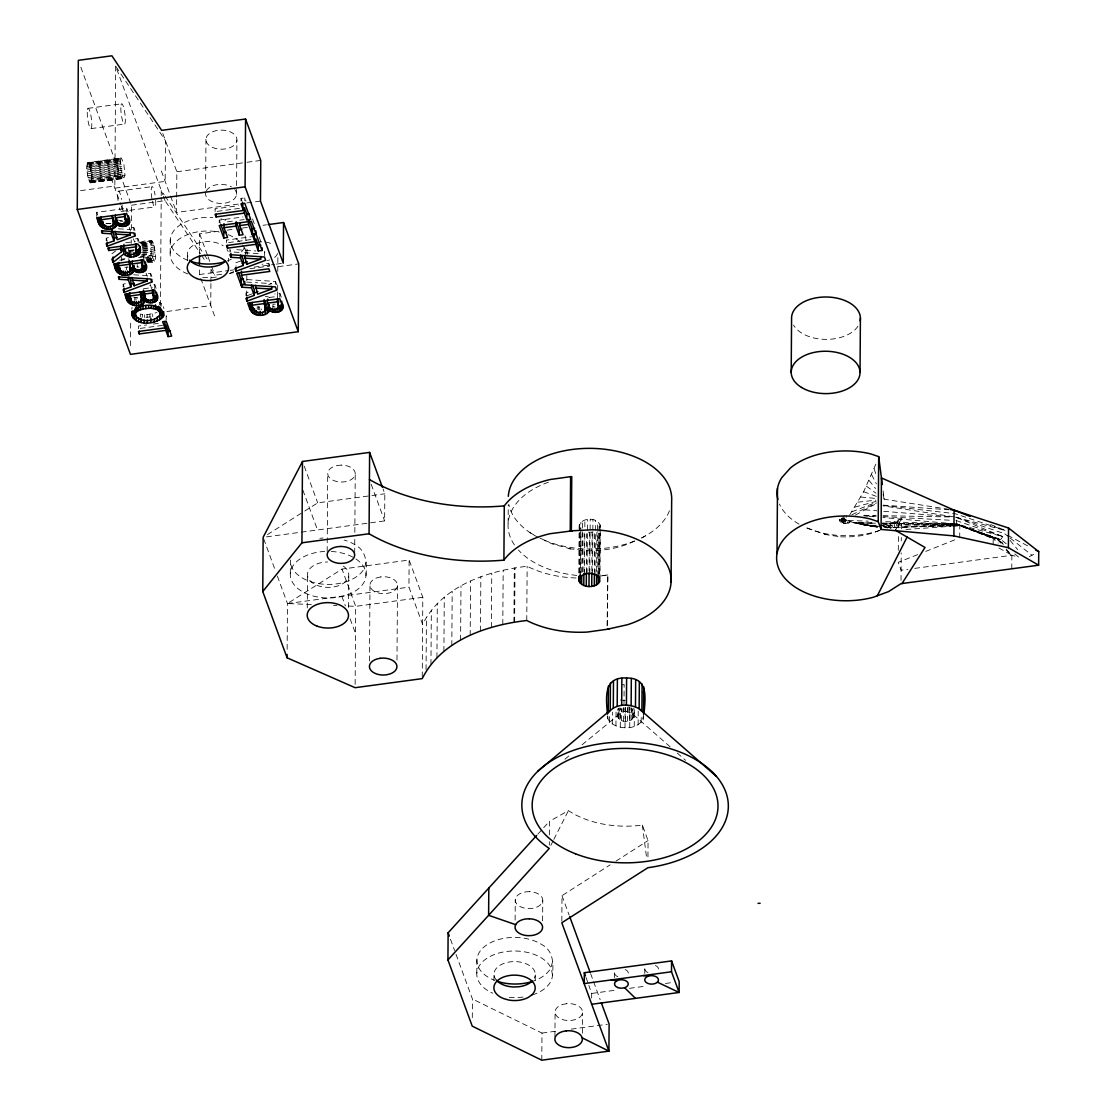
<?xml version="1.0" encoding="UTF-8"?>
<svg xmlns="http://www.w3.org/2000/svg" width="1116" height="1116" viewBox="0 0 1116 1116"><rect width="100%" height="100%" fill="white"/><g stroke="black" fill="none" stroke-linecap="round" stroke-linejoin="round"><path stroke-width="0.75" stroke-dasharray="5 3.75" d="M91.4 179.69C92.419 176.37 88.513 155.78 86.867 166.521C86.225 169.506 89.294 188.59 91.4 179.69L124.964 175.156L123.89 164.261L121.435 157.97L87.536 162.615M96.701 216.406L96.729 212.333L126.75 208.287L128.103 211.97M106.229 240.972L106.243 238.266L110.903 236.578M115.673 66.151L114.822 188.172L165.168 181.378L165.447 140.7L115.673 66.151L162.88 194.77M123.137 287.063L123.165 284.343L126.261 283.227M126.345 269.905L126.359 267.198L127.88 266.919L127.866 269.626M126.722 212.347L126.75 208.287M128.661 251.365L128.675 248.659M129.861 252.9L129.874 250.193M130.516 345.681L130.698 319.678M131.228 243.372L131.256 239.898M131.325 229.491L131.493 205.218L80.701 66.848M133.794 230.245L133.822 227.538L130.419 227.301M134.743 300.218L134.771 297.498L133.669 297.205M135.985 300.302L135.999 297.581L137.477 297.47L137.463 300.19M137.226 267.282L137.254 264.562M137.84 241.279L137.868 238.559L132.86 239.243M138.44 328.76L138.468 326.053L146.74 324.937M140.323 316.846L140.351 314.14L147.131 314.712L157.007 312.564M142.318 317.279L142.332 314.572M143.643 258.438L143.671 254.364L145.024 258.047M144.578 317.474L144.592 314.768M147.117 317.432L147.131 314.712M149.935 317.153L149.949 314.433M150.716 276.322L150.73 273.615L145.624 273.267M152.711 316.665L152.725 313.959M154.747 288.709L154.775 284.65L149.781 285.319M147.828 262.107C157.621 264.478 155.319 256.499 154.915 250.835C153.492 240.372 152.906 238.029 139.737 242.465M159.435 304.947L159.462 302.227L162.615 304.947L163.926 308.532M160.453 305.393L161.206 197.309M161.22 195.565L161.262 190.334L164.136 194.63M161.234 306.175L161.248 303.454M166.172 319.846L166.214 315.786L167.302 318.757M170.176 253.234L170.274 239.675M238.21 204.102L176.565 212.431L176.663 198.871M176.677 197.169L176.844 171.752L162.197 131.828M187.321 260.502L187.376 253.723M214.551 315.912L199.359 274.522L199.401 267.742M199.499 254.183L199.638 233.844L218.471 231.291M205.958 139.221L205.581 193.459A15.484 9.528 0.4 0 0 224.469 203.21A15.484 9.528 0.4 0 0 234.765 189.511M210.91 283.534L210.757 305.561L165.447 311.685M210.91 281.832L210.994 269.974M215.095 211.594L215.109 208.873L238.461 205.721M219.238 222.879L219.252 220.159L242.939 216.964M226.548 242.8L226.576 240.093L251.574 236.718M228.585 261.674L228.613 258.284M229.91 251.951L229.924 249.231L230.9 251.895L240.54 252.481M236.522 194.337L236.913 140.1A15.484 9.528 0.4 0 0 214.216 131.186A15.484 9.528 0.4 0 0 213.17 147.689A15.484 9.528 0.4 0 0 236.913 140.1M241 201.103L241.014 198.397L244.809 197.881L245.98 201.075M244.795 200.601L244.809 197.881M245.841 253.695L245.869 248.603M245.966 295.684L245.98 292.978L250.137 291.471M246.678 295.907L246.72 290.816M246.789 280.646L246.831 275.568M257.224 309.453L257.238 306.747L261.311 307.026L261.297 309.746M258.396 309.774L258.41 307.053M259.721 309.857L259.735 307.151M264.492 255.648L264.52 251.574L265.72 254.825M268.83 266.096L268.858 263.39L262.093 264.297M272.946 306.928L272.96 304.208L275.568 304.124L275.54 306.844M275.485 284.203L275.499 281.483L244.683 279.405M277.605 296.772L277.647 291.695M277.647 289.993L277.689 284.915M277.786 271.355L277.884 256.108M279.809 297.358L279.837 293.299L274.759 293.982M287.133 649.303L287.454 603.547L276.182 572.857M290.313 573.596L290.411 560.037M307.277 607.983L307.514 574.084M327.169 551.527L327.713 473.63M348.555 607.453L348.778 575.256M354.679 553.145L354.776 539.293M354.832 532.374L355.237 473.519M355.139 684.303L355.683 606.351L341.998 569.09L287.454 603.547L311.322 604.523M365.964 575.744C366.913 564.78 366.969 551.597 356.032 545.403A37.86 23.31 0.4 0 0 344.077 540.018M369.466 660.979L369.996 584.812M266.543 536.852L384.629 520.907L384.825 493.788L383.067 489.017M396.975 660.03L397.505 585.607M576.009 577.976A82.598 50.848 0.4 0 1 527.143 566.272C487.204 570.82 441.727 585.984 422.615 624.402L408.944 587.142L409.126 560.023L341.998 569.09M422.253 676.938L422.811 597.283L409.126 560.023M426.061 669.67L426.424 617.12M430.957 664.355L431.334 610.117M436.928 657.659L437.305 603.421M443.903 651.353L444.28 597.116M451.813 645.48L452.189 591.257M460.601 640.11L460.978 585.872M470.185 635.269L470.561 581.031M472.291 1017.666L472.431 999.029L455.23 952.185M476.811 973.208L476.909 959.648M480.48 631.014L480.856 576.777M491.375 627.387L491.751 573.15M493.956 980.476L494.011 973.696M502.8 624.402L503.176 570.164M508.115 523.474L508.254 504.823M513.918 622.24L514.309 568.002M514.629 622.1L515.006 567.877M515.118 920.058L515.257 899.733M526.766 620.51L527.143 566.272M535.234 979.96L535.275 974.882M542.613 920.853L542.767 900.514M541.79 1060.2L541.985 1033.081L472.431 999.029M549.309 845.049L549.323 841.659M549.379 834.88L549.477 821.32L568.421 810.621A77.436 47.667 0.4 0 0 642.37 825.073L648.061 840.599L647.936 859.236M532.262 994.998A37.86 23.31 0.4 0 0 552.462 975.37C553.48 964.391 553.675 951.181 542.529 945.029A37.86 23.31 0.4 0 0 485.627 945.698A37.86 23.31 0.4 0 0 494.541 980.35M554.931 1036.666L555.098 1011.236M561.822 921.091L562.004 895.66L610.145 864.858M578.939 572.954L579.26 525.496C581.799 516.875 598.567 517.085 600.31 526.096L599.948 578.632M579.204 572.94L579.26 525.496M579.385 572.982L579.734 523.822M580.167 572.843L580.446 532.165M580.501 576.526L580.878 522.302M581.757 572.536L582.036 533.546M582.287 571.852L582.636 521.005M583.891 571.936L584.156 532.946M584.505 574.266L584.784 533.587M584.84 526.808L584.882 520.042M582.371 1033.263L582.51 1012.923M586.388 572.648L586.653 533.671M587.086 573.694L587.462 519.456M589.109 571.253L589.374 532.276L586.667 531.969M589.82 573.554L590.197 519.317M591.843 571.113L592.108 532.123L594.688 531.551L594.41 572.229M592.526 573.847L592.917 519.61M591.647 998.081L591.689 993.435L588.857 985.456M595.023 574.573L595.33 532.192M595.33 530.505L595.414 520.335M596.655 571.266L596.92 532.276M597.144 575.661L597.451 531.593M597.465 529.905L597.52 521.423M598.385 573.359L598.678 532.681M598.734 577.056L599.041 532.988M599.055 531.286L599.111 522.818M599.529 573.526L599.808 532.848M599.711 573.554L600.059 524.408M607.076 625.909L607.829 574.949L607.453 629.187M643.555 713.975C644.434 730.994 614.47 731.984 607.871 718.788L607.885 715.398M609.517 721.55L609.559 716.472M612.279 723.963L612.363 712.106M615.948 725.86L616.06 710.613M614.553 977.574L614.581 972.929M633.749 708.13C635.911 714.547 632.939 722.275 625.392 721.285C618.752 721.815 615.767 715.175 617.776 709.371M617.929 717.435L618.138 708.102M618.641 718.634L618.724 708.465M618.989 708.646L618.962 713.724L617.734 716.151M619.854 719.694L619.938 707.823M620.287 727.116L620.412 708.465M621.459 720.518L621.528 708.646M582.078 744.79L621.989 712.008L622.017 708.618M623.342 721.062L623.439 707.502M621.989 712.008L623.942 711.576L624.137 684.457L622.184 684.889M624.988 727.632L625.141 707.293M625.392 721.285L625.49 707.725M670.158 746.827L631.572 713.068L626.02 711.464L626.048 708.074M627.471 721.173L627.569 707.614M628.071 711.701L628.113 706.609M629.424 720.741L629.522 707.181M629.745 727.381L629.898 707.042M631.126 720.015L631.21 708.144M631.614 707.976L631.572 713.068L633.693 716.612M632.465 719.025L632.535 708.855M632.772 714.114L632.814 709.037M633.33 717.867L633.4 709.399M634.237 726.39L634.348 709.441M638.129 724.702L638.226 711.143M641.184 722.457L641.24 713.975M643.193 719.792L643.207 716.402M644.769 973.501L644.797 968.841M898.31 550.286L898.408 536.475M898.478 527.854L898.492 524.394L954.682 525.566M901.044 580.39L901.198 552.936M901.282 540.911L901.31 537.48M901.365 528.886L901.435 518.591L893.749 522.204L882.993 524.841M959.704 537.87L959.788 525.678L956.886 524.018L882.868 517.531M993.142 544.761L993.184 538.651L959.788 525.678L956.384 525.594M1011.78 568.825L1011.877 555.266L1006.158 549.03M124.964 175.156C123.011 185.591 118.282 160.062 121.435 157.97M154.538 261.2C150.995 255.899 149.697 246.748 151.818 240.763M131.855 309.09L132.037 307.388M876.869 526.543L839.26 519.247L839.776 521.298L845.021 523.683L846.416 515.745M897.696 520.558L895.562 530.212L901.435 518.591A68.829 42.38 0.4 0 1 889.02 526.529L886.118 527.966M366.062 562.185L364.388 568.17A37.86 23.31 0.4 0 1 323.04 584.17A37.86 23.31 0.4 0 1 290.397 561.557M599.85 527.756L600.31 526.096M552.56 961.811L550.885 967.795A37.86 23.31 0.4 0 1 532.36 981.438M849.583 515.132L863.658 491.696L876.465 462.721M550.816 845.412L553.118 840.878M553.871 839.358L568.421 810.621M843.375 523.432L847.281 517.475M1008.78 536.963L1004.679 533.741L1000.815 539.447L993.184 538.651L998.164 543.087M841.883 522.916L845.719 520.433L847.783 517.643M537.8 834.182L549.477 821.32M564.947 759.229L571.531 753.677M111.935 253.764L115.604 250.947M845.021 523.683L850.964 522.093L876.688 526.78M615.976 861.133L648.061 840.599M267.449 534.592L303.343 511.923M304.766 511.016L317.697 502.856L384.825 493.788M641.881 537.884L645.466 535.861M840.655 522.19L848.467 518.912M855.33 515.132L874.567 504.516M1029.301 556.703L1036.039 553.09M851.885 514.769L876.492 502.925M634.46 541.079C619.938 548.402 603.477 550.774 587.351 550.746L587.142 550.732M917.645 554.624L898.227 562.366L901.114 570.22L907.936 569.3M925.736 551.402L958.086 538.512M851.885 511.798L876.102 502.367M251.686 294.024L246.999 295.754L245.98 292.978M879.743 530.323C867.285 535.792 853.461 537.396 839.957 536.768L839.427 536.698M268.593 284.775L271.718 283.631L255.438 282.627M240.554 261.06L235.002 263.069L236.02 265.845M854.912 507.11L876.06 501.405M110.944 223.549L105.629 223.563M839.776 521.298L845.719 520.433L868.304 521.158M600.84 575.982L607.439 575.061M87.941 108.364L121.504 103.83M91.08 128.605L124.643 124.071M88.248 162.755L121.811 158.221M87.257 163.103L120.821 158.57M88.652 163.355L122.216 158.835M87.048 163.94L120.612 159.407M89.085 164.303L122.648 159.783M86.909 165.098L120.472 160.564M89.517 165.559L123.081 161.025M86.867 166.521L120.43 161.987M89.936 167.079L123.499 162.545M86.895 168.167L120.458 163.633M90.326 168.795L123.89 164.261M87.006 169.995L120.57 165.461M90.675 170.65L124.239 166.117M87.188 171.906L120.751 167.372M90.968 172.575L124.532 168.056M87.453 173.845L121.016 169.311M91.191 174.514L124.755 169.995M87.773 175.756L121.337 171.222M91.345 176.398L124.908 171.864M88.136 177.556L121.7 173.022M91.414 178.142L124.978 173.608M88.555 179.174L122.118 174.64M88.973 180.555L122.537 176.035M91.317 180.973L124.88 176.454M89.406 181.671L122.969 177.137M91.135 181.978L124.699 177.444M89.838 182.452L123.402 177.918M90.898 182.633L124.462 178.114M90.229 182.885L124.155 178.407M176.844 171.752L245.353 162.504M247.054 162.266L260.753 160.425M80.505 190.641L114.069 186.107M118.728 191.129L152.292 186.595M131.493 205.218L165.056 200.685L200.475 253.737M121.1 211.482L154.664 206.948M246.776 202.945L260.474 201.089M239.424 208.357L216.086 211.51L215.109 208.873M227.441 221.833L234.262 220.912M239.759 220.159L244.167 219.573M125.634 242.8L135.343 241.488M227.036 230.147L233.886 229.212M242.451 228.055L247.585 227.371M262.999 225.292L266.431 224.818M138.775 242.814L152.195 241.014M141.132 242.73L151.204 241.363M140.867 243.204L152.613 241.614M140.923 243.553L150.995 242.2M141.3 244.153L153.045 242.563M142.471 244.488L150.869 243.344M141.732 245.408L153.478 243.818M142.416 245.911L150.813 244.781M142.151 246.915L153.896 245.325M142.457 247.557L150.841 246.427M129.107 250.444L134.143 249.761M142.527 248.631L154.287 247.041M129.135 251.198L134.171 250.514M142.569 249.384L150.953 248.24M129.456 252.3L132.818 251.853M142.876 250.486L154.622 248.91M142.75 251.295L151.148 250.165M141.495 252.648L154.915 250.835M143.015 253.234L151.399 252.104M250.877 239.577L227.538 242.73L226.576 240.093M141.718 254.588L155.138 252.774M141.648 255.369L151.72 254.016M121.797 260.921L121.728 259.191L128.438 258.284M140.197 256.694L155.291 254.657M119.538 260.209L129.037 258.926M138.663 257.615L152.097 255.801M143.615 257.977L155.361 256.401M145.791 258.34L152.501 257.433M146.963 259.079L155.361 257.935M146.21 259.721L152.934 258.814M146.866 260.377L155.263 259.233M146.642 260.823L153.366 259.916M148.386 261.144L155.096 260.237M147.075 261.618L153.785 260.712M147.465 262.037L154.845 260.893M199.359 274.522L228.473 270.588M230.175 270.351L233.607 269.891M254.155 267.115L274.703 264.339M276.419 264.115L283.269 263.181M249.817 268.719L269.821 266.026L268.858 263.39M211.008 269.5L214.83 275.233L221.679 274.313M230.245 273.155L233.676 272.695M278.191 266.682L298.739 263.906M143.49 288.751L152.278 287.565M269.305 297.484L277.159 296.424L278.079 298.949M153.352 324.045L159.979 323.152M162.531 325.384L139.374 328.509L138.468 326.053M287.454 603.547L408.944 587.142M422.811 597.283L355.683 606.351L347.146 605.988M914.743 568.379L1011.877 555.266L1018.573 557.079L1014.765 553.899M591.689 993.435L617.427 989.962M629.424 988.344L646.582 986.028M665.457 983.475L674.036 982.317M541.985 1033.081L559.2 1030.765M571.253 1029.133L607.397 1024.251M857.897 502.172L875.962 500.149M150.883 317L144.09 317.321M124.894 267.31L126.359 267.198M110.554 223.66L106.411 223.66M905.969 529.472L951.097 526.278M952.841 526.166L959.788 525.678L995.095 538.861L958.337 524.841L882.351 523.348M589.374 532.276L592.108 532.123M623.942 711.576L626.02 711.464M884.807 527.701L958.337 524.841L998.904 539.251L956.886 524.018L882.198 521.604M120.319 221.191L122.746 221.121M951.069 525.915L888.322 527.617L959.062 525.259L995.095 538.861M952.813 525.859L959.788 525.678M870.633 525.315L877.511 525.287M879.241 525.273L958.337 524.841L996.993 539.056L1004.065 544.008M841.171 518.787L856.153 523.446L880.942 526.682M875.446 523.209L858.176 522.874L872.028 523.027M882.421 523.153L956.886 524.018L1002.754 536.587L955.491 517.085L883.175 505.855M858.176 522.874L875.321 523.139M882.184 523.251L954.18 524.367M863.965 515.299L876.06 515.536M882.965 515.662L952.032 517.015M839.302 520.293L845.719 520.433L848.341 523.376M333.503 605.43L336.92 605.57M864.021 515.592L876.2 516.248M883.161 516.624L950.972 520.265M246.706 282.097L251.519 282.39M118.449 228.808L130.279 229.533M244.46 252.718L260.739 253.723M133.683 274.787L147.186 275.624M236.843 249.705L255.871 250.988M134.771 297.498L135.999 297.581M883.216 505.13L952.353 510.026M864.956 509.831L876.911 510.779M883.746 511.323L952.074 516.806M863.937 515.885L867.383 516.178M869.099 516.331L875.99 516.931M860.813 497.038L875.837 498.434M129.414 251.253L130.837 251.407M541.455 538.777L552.113 543.883L570.667 548.919M568.909 548.723L587.351 550.746M620.482 699.997L625.183 700.513M883.105 505.492L954.78 513.611L1004.986 530.337M122.202 220.982L118.436 220.089M137.142 266.794L139.109 267.073M272.848 306.593L274.954 306.886M880.092 530.24A68.829 42.38 0.4 0 1 805.25 527.324L826.203 534.648M824.375 534.383L839.957 536.768M948.977 509.342L884.179 499.215L883.119 496.006M861.287 524.45L876.702 527.045L856.153 523.446M863.798 524.799L877.176 527.073L858.72 523.948M866.323 525.134L877.692 527.115M853.559 522.762L877.078 526.933M868.918 525.315L877.232 526.85M871.247 525.483L877.734 526.752M873.661 525.496L877.023 526.222M1006.255 543.757L1000.815 539.447L956.886 524.018L955.491 517.085L1006.604 530.881M883.077 526.668L887.764 527.994M955.491 517.085L1004.679 533.741M882.379 525.734L890.624 528.524M956.189 520.544L1002.754 536.587M957.612 524.422L998.904 539.251M863.658 491.696L876.283 496.327M881.863 525.008L890.987 528.482M990.687 524.604L1005.014 530.253M841.478 518.438L845.719 520.433L846.709 523.669M1007.636 535.289L1028.366 546.198M885.253 524.506L892.619 528.579M998.904 547.998L1011.877 555.266L1005.642 549.728M529.961 532.583L533.769 534.815M841.785 518.103L849.792 522.846M886.327 524.269L892.926 528.51M866.421 486.171L875.99 493.202M1010.147 538.038L1031.993 555.266M1003.34 544.357L996.993 539.056L1001.582 544.036M677.231 753.021L685.601 760.331M842.664 517.545L845.719 520.433L844.728 515.759M889.592 523.516L894.558 529.096M1010.092 540.353L1017.68 549.616M869.099 480.494L875.558 488.515M165.084 196.067L203.377 253.416M204.34 254.853L209.124 262.023M201.438 255.159L206.223 262.33M579.511 527.184L580.473 528.775M843.096 516.038L845.719 520.433M871.666 474.677L876.353 483.884M562.004 895.66L569.16 915.162M590.629 973.654L593.014 980.155M593.614 981.773L600.171 999.643M371.196 484.288L384.629 520.907M252.537 218.917L254.239 223.577M259.191 237.066L261.535 243.455M275.499 281.483L276.698 284.733M279.837 293.299L281.288 297.233M241.014 198.397L241.991 201.061M219.252 220.159L220.396 223.27M304.25 466.237L317.697 502.856M302.896 490.175L317.502 529.974M341.817 596.209L345.374 605.918M350.131 618.878L355.488 633.456M199.638 233.844L207.436 255.09M208.036 256.722L211.036 264.883M211.58 266.361L214.83 275.233M450.487 939.253L454.644 950.567M161.374 171.027L169.967 194.449M170.567 196.081L176.565 212.431M163.424 196.249L165.056 200.685M263.725 538.93L275.596 571.239M133.822 227.538L134.924 230.566M137.868 238.559L139.04 241.74M150.73 273.615L151.846 276.642M154.775 284.65L156.128 288.333M111.028 177.835L120.821 204.521M121.421 206.153L123.82 212.682M129.219 227.399L130.419 230.663M133.418 238.824L134.618 242.102M146.015 273.141L147.214 276.419M150.214 284.58L152.013 289.49M96.729 212.333L97.706 214.997M106.243 238.266L107.192 240.861M123.165 284.343L124.113 286.952M586.026 977.49L588.285 983.866M874.121 468.748L876.241 475.165M893.749 522.204L895.199 528.607M883.133 494.235L884.179 499.215L883.133 491.026M607.425 715.858L607.871 718.788M552.462 975.37L551.555 969.302A37.86 23.31 0.4 0 0 493.607 954.822A37.86 23.31 0.4 0 0 492.798 993.226M642.37 825.073L646.778 859.18M121.574 257.308L121.728 259.191M857.925 326.235A34.415 21.19 0.4 0 1 825.226 339.376A34.415 21.19 0.4 0 1 793.532 325.063M522.999 997.062A37.86 23.31 0.4 0 1 506.608 997.034M496.369 980.127A20.646 12.708 0.4 0 1 512.746 961.629A20.646 12.708 0.4 0 1 534.355 978.146M625.141 969.553A6.877 4.241 0.4 0 1 627.29 975.412M617.79 976.695A6.877 4.241 0.4 0 1 615.641 970.836M655.343 965.48A6.877 4.241 0.4 0 1 657.491 971.325M648.005 972.608A6.877 4.241 0.4 0 1 645.857 966.763M355.934 558.963A37.86 23.31 0.4 0 1 347.216 594.884A37.86 23.31 0.4 0 1 292.085 581.617A37.86 23.31 0.4 0 1 324.672 551.443M331.257 551.457A37.86 23.31 0.4 0 1 354.567 558.098M319.874 538.344A37.86 23.31 0.4 0 1 323.124 537.996M607.829 574.949A81.733 50.318 0.4 0 1 601.385 575.661M576.763 575.424A81.733 50.318 0.4 0 1 518.466 550.062M514.42 544.943A81.733 50.318 0.4 0 1 551.722 481.094M669.447 510.779A81.733 50.318 0.4 0 1 641.058 538.177M634.725 540.981A81.733 50.318 0.4 0 1 540.005 538.289M538.47 537.521A81.733 50.318 0.4 0 1 508.882 504.585M343.296 566.105A20.646 12.708 0.4 0 1 338.148 585.83A20.646 12.708 0.4 0 1 308.225 577.921A20.646 12.708 0.4 0 1 327.602 561.962M799.07 524.157A68.829 42.38 0.4 0 1 779.484 504.139M187.865 257.029A20.646 12.708 0.4 0 1 198.383 243.023A20.646 12.708 0.4 0 1 223.158 245.743M227.036 249.468A20.646 12.708 0.4 0 1 228.138 251.588M233.704 271.537A37.86 23.31 0.4 0 1 228.473 274.006M216.364 277.075A37.86 23.31 0.4 0 1 199.959 277.047M187.809 273.936A37.86 23.31 0.4 0 1 173.622 244.404A37.86 23.31 0.4 0 1 219.224 232.1M228.194 234.681A37.86 23.31 0.4 0 1 241.502 243.609M242.577 244.976A37.86 23.31 0.4 0 1 245.827 255.383M244.251 247.822A37.86 23.31 0.4 0 1 240.107 253.332M231.277 259.275A37.86 23.31 0.4 0 1 227.162 260.963M187.906 260.377A37.86 23.31 0.4 0 1 172.464 232.728A37.86 23.31 0.4 0 1 212.863 217.648M220.884 218.876A37.86 23.31 0.4 0 1 228.292 221.121M245.018 235.769A37.86 23.31 0.4 0 1 245.925 241.823M206.265 191.003A15.484 9.528 0.4 0 1 231.472 186.888M122.09 204.73A10.295 1.827 82.3 0 1 119.37 207.925M117.975 200.475A10.295 1.827 82.3 0 1 118.491 191.101A10.295 1.827 82.3 0 1 121.491 199.471M277.591 253.499A15.484 9.528 0.4 0 1 273.936 257.88M269.695 259.889A15.484 9.528 0.4 0 1 267.212 260.516M247.724 254.281A15.484 9.528 0.4 0 1 247.32 249.356M257.712 242.325A15.484 9.528 0.4 0 1 261.688 241.907M265.72 242.116A15.484 9.528 0.4 0 1 272.848 244.404M265.329 296.354A15.484 9.528 0.4 0 1 269.137 297.205M155.654 200.196A10.295 1.827 82.3 0 1 154.901 206.976A10.295 1.827 82.3 0 1 152.39 201.145M151.902 198.606A10.295 1.827 82.3 0 1 151.832 186.735A10.295 1.827 82.3 0 1 155.04 194.937M380.709 576.93L377.334 577.683A13.769 8.482 0.4 0 0 370.833 588.09A13.769 8.482 0.4 0 0 386.778 593.489L390.154 592.736A13.769 8.482 0.4 0 0 396.654 582.329A13.769 8.482 0.4 0 0 380.709 576.93M566.482 1003.716L563.05 1004.358A13.769 8.482 0.4 0 0 555.656 1014.528A13.769 8.482 0.4 0 0 571.127 1020.442L574.559 1019.801A13.769 8.482 0.4 0 0 581.952 1009.631A13.769 8.482 0.4 0 0 566.482 1003.716M341.287 465.107L337.729 465.414A13.769 8.482 0.4 0 0 327.853 474.746A13.769 8.482 0.4 0 0 341.663 482.056L345.221 481.749A13.769 8.482 0.4 0 0 355.097 472.417A13.769 8.482 0.4 0 0 341.287 465.107M529.542 891.656L525.971 891.837A13.769 8.482 0.4 0 0 515.299 900.835A13.769 8.482 0.4 0 0 528.468 908.591L532.053 908.396A13.769 8.482 0.4 0 0 542.711 899.398A13.769 8.482 0.4 0 0 529.542 891.656M87.243 112.284A10.295 1.827 82.3 0 0 90.605 128.605A10.295 1.827 82.3 0 0 90.703 114.543A10.295 1.827 82.3 0 0 87.243 112.284M120.807 107.75A10.295 1.827 82.3 0 0 124.169 124.071A10.295 1.827 82.3 0 0 124.267 110.024A10.295 1.827 82.3 0 0 120.807 107.75"/><path stroke-width="1.5" d="M283.548 222.516L298.739 263.906L298.265 331.703L130.446 354.358L77.269 209.473L78.315 60.334L111.879 55.8L161.653 130.349L245.562 119.021L260.753 160.425L260.474 201.089L283.269 263.181L283.548 222.516L268.133 224.595M116.734 220.536L116.217 226.213C110.247 233.007 95.265 227.957 98.682 217.648L100.356 220.661L103.077 222.642M99.408 224.776L99.45 219.35M100.328 226.088L100.356 220.661M101.737 221.763L101.026 217.048C99.589 224.176 108.378 230.259 113.525 224.4L113.72 220.326L112.116 215.555L113.692 223.047M101.5 227.134L101.542 221.707M134.91 233.286L134.897 235.992L107.164 246.287L106.201 243.693L113.972 240.875L111.377 233.802L102.379 233.258L102.393 230.538M103.035 228.069L102.937 221.568M104.583 228.682L104.611 224.623M106.369 229.087L106.383 226.381M107.164 246.287L107.192 242.214M108.364 229.226L108.378 226.52M125.689 250.012L123.75 248.603L123.709 254.029L113.065 262.372L111.893 259.177L121.672 251.7L120.64 248.896L108.712 250.5L108.726 247.794M110.512 229.073L110.54 226.367M111.377 233.802L111.405 231.096M113.079 228.487L113.107 224.428M113.121 221.066L113.134 218.359M113.065 262.372L113.107 256.959M113.525 224.4L113.72 220.326M113.972 240.875L114.013 235.448L111.935 229.798M130.265 232.254L130.237 234.96L117.138 239.731L115.06 231.319M114.99 227.524L115.032 222.098L116.734 219.182M125.703 221.038L124.225 213.923L125.717 218.331L125.522 222.461C120.612 227.106 113.86 220.926 115.436 215.109M133.641 266.612L133.125 272.29C127.168 279.084 112.172 274.034 115.59 263.725L117.278 266.738L119.984 268.719M116.217 226.213L116.245 220.787M116.441 220.619L116.469 217.899M116.315 270.853L116.357 265.427M129.414 218.903C131.758 226.506 121.337 228.306 116.859 224.581L116.887 220.508M117.236 272.164L117.278 266.738M129.037 260.279L130.433 270.49C125.606 276.308 116.008 270.323 117.933 263.139M118.394 225.516L118.408 222.795M118.408 273.225L118.449 267.798M118.645 267.854L118.687 262.427M151.832 279.363L151.804 282.069L124.071 292.364L123.123 289.769L130.893 286.965L128.298 279.879L119.286 279.335L119.314 276.629M119.831 270.365L119.844 267.659M120.179 226.13L120.207 223.423M119.942 274.145L119.97 270.072M120.64 248.896L120.668 246.176M121.491 274.773L121.532 270.7M121.672 251.7L121.714 246.273M122.16 226.409L122.174 223.702M123.29 275.164L123.318 271.104M136.25 252.439L136.236 243.93L136.25 252.439C130.823 257.643 121.351 251.951 124.002 244.376M124.225 226.311L124.253 222.251M124.071 292.364L124.099 288.305M125.076 218.987L125.09 216.281M125.271 275.317L125.299 271.244M108.712 250.5L107.806 248.045L137.826 243.986C146.043 253.346 133.432 260.363 125.648 255.424L125.676 251.365M125.955 225.962L125.996 220.536L129.135 218.22M144.759 296.898L144.243 302.562C138.286 309.369 123.29 304.319 126.708 294.01L128.396 297.023L131.102 299.004M127.364 225.404L127.391 219.978M127.433 275.164L127.461 271.09M127.433 301.125L127.475 295.712M128.033 256.387L128.061 252.328M128.41 224.637L128.452 219.224M129.4 222.628L128.535 215.904M128.298 279.879L128.312 277.173M128.354 302.436L128.396 297.023M129.093 223.646L129.121 219.573M141.718 299.395L141.188 292.001L141.551 300.762C136.724 306.579 127.112 300.609 129.051 293.41M129.372 256.68L129.386 253.974M129.526 303.496L129.568 298.07M129.763 298.125L129.805 292.699M129.986 274.578L130.028 269.151L133.167 266.864L133.125 272.29M130.028 267.142L130.07 261.73L130.433 270.49M130.809 256.833L130.823 254.113M130.893 286.965L130.935 281.539L129.372 277.284M131.06 304.417L130.963 297.93M147.173 278.33L147.159 281.037L134.046 285.822L131.967 277.396M131.911 273.601L131.939 268.175M131.814 314.517C135.203 302.631 163.215 301.194 163.675 315.675C157.412 325.537 131.702 327.016 131.841 311.81M142.611 267.115L142.025 259.651L142.443 268.538C137.519 273.183 130.781 267.003 132.358 261.186M132.218 316.344L132.26 310.918L134.478 314.112L134.436 319.525M132.609 305.045L132.623 302.338M133.111 318.046L133.139 312.62M146.335 264.645C148.902 272.43 138.412 274.508 133.781 270.658L133.808 266.598M133.934 256.68L133.962 252.607M134.046 285.822L134.073 283.101M134.171 268.37L134.199 265.664M134.394 305.449L134.422 301.376M136.598 251.114L135.315 244.195M135.301 271.593L135.329 268.886M135.413 314.642L135.636 308.044C129.233 325.858 166.549 323.905 160.09 307.165L160.132 315.033M135.706 253.053L136.64 245.687M136.054 256.248L136.082 250.821L138.914 249.286L140.225 247.152M136.222 320.78L136.264 315.354M135.608 313.47L136.264 306.956M136.389 305.589L136.417 301.529M137.101 272.22L137.115 269.5M136.236 312.368L137.296 311.364L137.324 307.291M137.673 255.578L137.714 250.151M138.537 305.435L138.565 301.362M138.886 254.713L138.914 249.286M138.496 321.757L138.523 317.683M137.296 311.364L138.789 310.457L138.816 306.384M139.068 272.485L139.095 269.779M139.584 248.756L139.598 246.05M139.723 253.695L139.751 248.268M139.333 333.935L138.426 331.48L164.903 327.895L162.615 321.687L166.172 321.199L171.641 336.097L168.084 336.586L165.81 330.364L139.333 333.935L139.347 331.229M140.197 252.579L140.211 249.872M141.146 297.428L140.142 291.918M138.789 310.457L140.7 309.69L140.728 306.984M141.997 265.078L141.146 260M141.104 304.849L141.132 300.79M141.146 272.388L141.174 268.328M141.09 322.412L141.118 318.339M141.551 300.762L141.76 293.982M142.443 268.538L142.653 261.688M142.876 272.039L142.904 266.612L145.359 265.301L145.317 270.728M140.7 309.69L143.029 309.076L143.057 305.017M143.015 303.873L143.057 298.46L144.773 295.531M153.729 297.4L153.143 289.923L153.548 298.823C147.94 303.887 141.411 296.131 143.476 290.104M144.271 271.495L144.313 266.068M144.048 322.747L144.062 320.027M144.243 302.562L144.285 297.149M144.466 296.982L144.508 291.555M157.454 294.917C160.007 302.701 149.53 304.78 144.885 300.943L144.913 296.87M145.289 298.656L145.303 295.935M146.308 268.719L145.457 261.995M143.029 309.076L145.778 308.616L145.805 305.896M146.001 269.723L146.029 265.664M146.419 301.878L146.433 299.158M147.326 322.747L147.34 320.041M148.219 302.492L148.233 299.786M145.778 308.616L148.595 308.337L148.609 305.617M150.186 302.771L150.2 300.065M150.855 322.426L150.883 318.353M160.048 312.592L157.119 309.537L151.162 308.295L151.19 305.575M152.25 302.673L152.278 299.953M153.101 295.349L152.25 290.272M153.464 308.49L153.478 305.77M153.548 298.823L153.771 291.974M153.98 302.31L154.022 296.898L156.477 295.573L156.435 300.999M154.343 321.799L154.357 319.092M155.431 308.895L155.459 304.835M155.389 301.766L155.417 296.34M157.426 298.99L156.561 292.266M157.119 309.537L157.133 306.83M157.119 300.009L157.161 294.582M157.314 320.934L157.342 316.874M158.43 310.36L158.458 306.286M159.393 311.364L159.421 307.291M159.741 319.874L159.783 314.447L162.936 311.81L162.894 317.237M161.611 318.632L161.653 313.205M163.675 315.675L163.703 311.601M164.903 327.895L164.945 322.482M165.81 330.364L165.838 324.937L168.125 331.159L168.084 336.586M199.429 264.353L199.485 255.871M216.044 216.936L215.081 214.3L243.414 210.478L240.972 203.823L244.781 203.307L250.626 219.252L246.831 219.768L244.39 213.114L216.044 216.936L216.058 214.23M224.009 223.646L223.981 227.706L227.566 237.471L223.772 237.987L223.8 232.56L220.968 224.818M262.107 247.752L262.079 250.472L258.284 250.974L255.843 244.32L227.497 248.157L227.524 245.436M230.873 257.322L229.896 254.657L264.478 257.001L265.678 260.251L235.992 271.272L234.974 268.496L243.288 265.482L240.512 257.908L230.873 257.322L230.9 253.248M239.745 222.879L239.717 225.585L243.065 234.681L239.256 235.197L235.922 226.102L235.95 222.028M235.992 271.272L236.02 267.198M239.256 235.197L239.298 229.77L236.522 222.196M240.512 257.908L240.526 255.201M252.635 285.417L254.309 289.965L254.267 295.391L245.939 298.404L246.971 301.18L276.656 290.16L275.457 286.91L240.875 284.566L240.903 279.139L238.517 272.625M241.209 284.594L240.903 279.139L243.567 278.861M240.889 284.636L244.697 284.12L241.447 275.275L241.475 271.202M254.267 295.391L251.491 287.816L241.851 287.231L241.865 284.524M243.414 210.478L242.479 202.387M243.288 265.482L243.33 260.056L241.656 255.508M244.39 213.114L244.418 207.688L246.873 214.342L246.831 219.768M260.712 256.443L260.698 259.149L246.664 264.255L244.446 255.438M298.265 331.703L245.088 186.818L245.562 119.021M244.697 284.12L244.711 281.413M246.664 264.255L246.692 261.549M246.971 301.18L246.999 297.107M255.927 230.928L255.913 233.649L252.104 234.151L248.533 224.4L248.561 220.326M252.802 313.094L249.747 308.741L249.775 303.315L252.844 307.667L252.802 313.094C257.364 316.205 264.715 316.372 268.551 312.103L269.291 304.933L269.249 310.36C274.076 314.377 285.236 312.382 282.697 304.208M250.57 310.555L250.598 305.142M251.491 287.816L251.505 285.11M251.546 311.964L251.588 306.537M252.104 234.151L252.146 228.738L249.161 220.605M252.439 233.676L252.467 229.603M265.19 314.545L265.273 301.167L265.664 310.164C260.586 316.316 250.333 310.136 252.286 302.492M254.448 314.084L254.476 308.658M227.497 248.157L226.534 245.52L254.88 241.684L253.932 233.607M271.69 286.352L271.676 289.058L257.643 294.164L255.424 285.347M255.843 244.32L255.885 238.908L258.326 245.562L258.284 250.974M256.108 314.754L256.136 310.68M258.019 315.186L258.033 312.466M260.154 315.34L260.181 311.266M262.455 315.172L262.469 312.452M265.859 308.714L264.143 303.594L264.171 299.534M571.364 530.867L571.741 476.63L570.611 476.658L570.234 530.881L592.61 529.765A81.733 50.318 0.4 0 1 669.126 569.272A81.733 50.318 0.4 0 1 627.471 624.723L607.062 629.298L587.267 632.061A82.598 50.848 0.4 0 1 526.766 620.51C486.827 625.044 441.35 640.221 422.239 678.626L355.111 687.693L287.077 657.784L262.762 591.55L263.139 537.312L302.492 461.466L369.619 452.399L382.481 487.427M265.664 310.164L265.901 303.287M267.24 313.498L267.282 308.086L269.109 304.961M277.131 299.13L278.526 308.086C272.667 313.429 265.622 305.449 267.728 299.046M268.551 312.103L268.593 306.677M270.881 311.35L270.909 308.644M272.806 312.02L272.834 307.946M274.927 312.313L274.954 308.253M277.131 312.215L277.159 308.142M278.037 304.375L278.079 298.949L278.526 308.086M278.986 311.824L279.028 306.412L282.376 303.929L282.334 309.355M280.479 311.238L280.521 305.812M281.609 310.429L281.651 305.003M282.669 308.267L281.748 301.264M287.077 657.784L287.091 654.394M262.762 591.55L301.934 542.808L302.492 461.466M572.452 530.811L550.021 533.713A82.598 50.848 0.4 0 0 503.902 560.12A161.597 99.491 0.4 0 1 369.061 533.755L369.619 452.399M601.357 1002.893L609.113 1024.014L608.918 1051.132L541.79 1060.2L472.235 1026.148L447.935 959.913L448.116 932.795L536.643 835.466M488.808 888.197L488.613 915.315L447.935 959.913M503.902 560.12L504.279 505.883A82.598 50.848 0.4 0 1 550.397 479.475L570.611 476.658M578.883 579.734C581.129 570.485 601.315 571.559 599.473 581.994C594.479 589.75 576.54 587.546 578.911 576.344M579.134 581.422L579.176 576.33M580.083 583.012L580.153 574.531M581.673 584.393L581.729 575.926M583.794 585.495L583.877 573.624M586.291 586.207L586.388 572.648M657.422 982.178L679.114 992.473L679.184 981.62L671.595 960.918L584.324 972.706L584.254 983.559L671.511 971.771L679.114 992.473L591.606 1004.288M588.997 586.5L589.095 572.954M591.731 586.36L591.829 572.801M594.312 585.788L594.396 573.931M596.558 584.826L596.628 574.656M598.315 583.529L598.371 575.047M599.473 581.994L599.501 576.916M607.439 714.156C605.876 696.328 603.77 676.687 626.62 678.012C648.382 677.733 645.439 696.942 644.016 713.515M608.429 685.838L608.234 712.957C614.944 703.401 629.759 703.261 639.147 708.786L716.444 776.415M610.424 683.187L610.229 710.306L537.773 771.323M613.284 708.046L613.479 680.941M617.19 706.372L617.385 679.253M621.668 705.368L621.863 678.249M626.425 705.131L626.62 678.012M631.14 705.647L631.321 678.528M635.478 706.888L635.66 679.77M639.342 681.667L639.147 708.786L641.909 711.199L642.091 684.08M643.555 713.975L643.751 686.856M671.079 582.357L671.651 501A81.733 50.318 0.4 0 0 593.182 448.409A81.733 50.318 0.4 0 0 508.31 496.355M671.511 971.771L671.595 960.918M777.029 553.508L777.489 488.431M791.202 372.507L791.579 318.269A34.415 21.19 0.4 0 1 827.877 297.037A34.415 21.19 0.4 0 1 860.157 320.878M860.031 372.353L860.408 318.116M881.082 529.43L881.431 477.913L954.082 510.151L1008.543 528.021L1038.731 551.639L1038.633 565.198L1008.404 547.691L953.901 535.903L881.082 529.43L878.236 521.688L878.683 456.611L870.801 453.919A68.829 42.38 0.4 0 0 790.379 468.036L781.744 477.704A68.829 42.38 0.4 0 0 777.894 499.494M953.901 535.903L954.082 510.151L950.679 509.621M1008.404 547.691L1008.543 528.021M125.536 219.74L125.717 218.331M278.554 302.659L278.749 301.139M130.642 263.697L129.902 265.929M160.16 309.606L160.341 308.421M643.374 692.673L644.183 689.786M877.343 595.763L907.099 537.061M901.923 583.654L925.024 547.468L896.288 530.784M141.007 296.214L141.579 295.335M265.092 305.672L265.706 304.738M121.086 250.681L123.75 248.603M113.107 223.074L115.032 222.098M141.146 299.423L143.057 298.46M265.231 309.118L267.282 308.086M113.72 238.447L116.985 237.234M130.642 284.524L133.906 283.311M242.27 263.529L246.957 261.786M253.248 293.438L257.935 291.695M609.406 628.754L607.453 629.187M758.057 903.374L760.135 903.263M77.269 209.473L245.088 186.818M100.998 219.768L112.088 218.262M115.422 217.815L124.211 216.63M246.873 214.342L249.398 214.007M223.981 227.706L235.922 226.102M239.717 225.585L248.533 224.4M239.298 229.77L241.837 229.422M223.8 232.56L226.339 232.212M252.146 228.738L254.685 228.389M123.974 248.436L135.301 246.915M258.326 245.562L260.851 245.213M117.919 265.845L129.01 264.353M132.33 263.906L141.118 262.706M241.447 275.275L269.779 271.439L268.816 268.803L236.676 273.155L241.851 287.231M129.024 296.131L140.114 294.624M143.448 294.178L152.236 292.992M252.272 305.198L264.143 303.594M267.701 303.12L277.117 301.85M168.125 331.159L170.497 330.838M301.934 542.808L369.061 533.755M1038.633 565.198L900.975 583.668L888.559 591.606L873.214 597.283A68.829 42.38 0.4 0 1 776.638 559.046A68.829 42.38 0.4 0 1 870.354 518.996L878.236 521.688M148.595 308.337L151.162 308.295M115.046 234.025L130.237 234.96M244.418 258.145L260.698 259.149M131.953 280.102L147.159 281.037M255.397 288.054L271.676 289.058M643.346 975.579L648.396 976.123A6.877 4.241 0.4 0 1 658.468 980.085A6.877 4.241 0.4 0 1 647.922 983.461A6.877 4.241 0.4 0 1 648.396 976.123M611.289 979.904L616.716 980.838M515.676 924.662L488.613 915.315L549.281 848.439A103.244 63.556 0.4 0 1 569.23 751.919A103.244 63.556 0.4 0 1 720.294 781.451A103.244 63.556 0.4 0 1 647.88 867.718L561.808 922.779L608.918 1051.132L582.189 1037.824M954.082 510.151L969.999 516.429M1035.774 550.09L1038.731 551.639M123.709 254.029L125.648 255.424M624.597 987.73L635.478 998.36M569.76 916.78L590.029 972.022M255.913 233.649L251.365 221.247L219.224 225.585L223.772 237.987M262.079 250.472L256.234 234.527L252.439 235.03L254.88 241.684M281.72 303.971L279.795 298.725L247.654 303.064L249.747 308.741M448.116 932.795L449.302 936.031M128.521 218.624L126.708 213.714L96.687 217.76L98.64 223.074M134.897 235.992L133.781 232.951L101.458 230.775L102.379 233.258M145.429 264.701L143.629 259.791L113.609 263.85L115.548 269.151M151.804 282.069L150.688 279.042L118.38 276.852L119.286 279.335M156.547 294.973L154.747 290.062L124.713 294.122L126.666 299.437M584.324 972.706L585.454 975.9M135.454 309.216L135.706 310.457M878.683 456.611L882.282 484.47M532.36 981.438A37.86 23.31 0.4 0 1 497.401 981.369M532.109 981.145A20.646 12.708 0.4 0 1 519.191 986.711L513.834 986.99A20.646 12.708 0.4 0 1 496.369 980.127M504.279 505.883A161.597 99.491 0.4 0 1 369.438 479.517M225.46 261.172A20.646 12.708 0.4 0 1 189.734 260.154M224.26 261.897A37.86 23.31 0.4 0 1 190.766 261.395M532.011 994.705L528.565 997.244A20.646 12.708 0.4 0 1 508.422 999.964L503.525 998.555A20.646 12.708 0.4 0 1 497.08 980.992A20.646 12.708 0.4 0 1 525.566 977.142A20.646 12.708 0.4 0 1 532.011 994.705M380.137 658.287L376.762 659.04A13.769 8.482 0.4 0 0 370.261 669.433A13.769 8.482 0.4 0 0 386.22 674.845L389.582 674.092A13.769 8.482 0.4 0 0 396.096 663.685A13.769 8.482 0.4 0 0 380.137 658.287M566.3 1030.835L562.869 1031.477A13.769 8.482 0.4 0 0 555.475 1041.647A13.769 8.482 0.4 0 0 570.946 1047.561L574.377 1046.92A13.769 8.482 0.4 0 0 581.771 1036.75A13.769 8.482 0.4 0 0 566.3 1030.835M340.715 546.449L337.158 546.756A13.769 8.482 0.4 0 0 327.295 556.089A13.769 8.482 0.4 0 0 341.105 563.399L344.663 563.106A13.769 8.482 0.4 0 0 354.525 553.759A13.769 8.482 0.4 0 0 340.715 546.449M529.361 918.775L525.775 918.956A13.769 8.482 0.4 0 0 515.118 927.954A13.769 8.482 0.4 0 0 528.273 935.696L531.858 935.515A13.769 8.482 0.4 0 0 542.529 926.517A13.769 8.482 0.4 0 0 529.361 918.775M801.539 387.461A34.415 21.19 0.4 0 0 858.943 377.836A34.415 21.19 0.4 0 0 816.354 351.986A34.415 21.19 0.4 0 0 801.539 387.461M575.507 853.796A92.921 57.209 0.4 0 0 717.937 808.263A92.921 57.209 0.4 0 0 581.827 754.807A92.921 57.209 0.4 0 0 575.507 853.796M617.72 987.534A6.877 4.241 0.4 0 0 628.266 984.159A6.877 4.241 0.4 0 0 618.18 980.211A6.877 4.241 0.4 0 0 617.72 987.534M316.846 626.048A20.646 12.708 0.4 0 0 348.485 615.934A20.646 12.708 0.4 0 0 318.241 604.049A20.646 12.708 0.4 0 0 316.846 626.048M196.89 278.568A20.646 12.708 0.4 0 0 228.543 268.454A20.646 12.708 0.4 0 0 198.299 256.582A20.646 12.708 0.4 0 0 196.89 278.568"/></g></svg>
